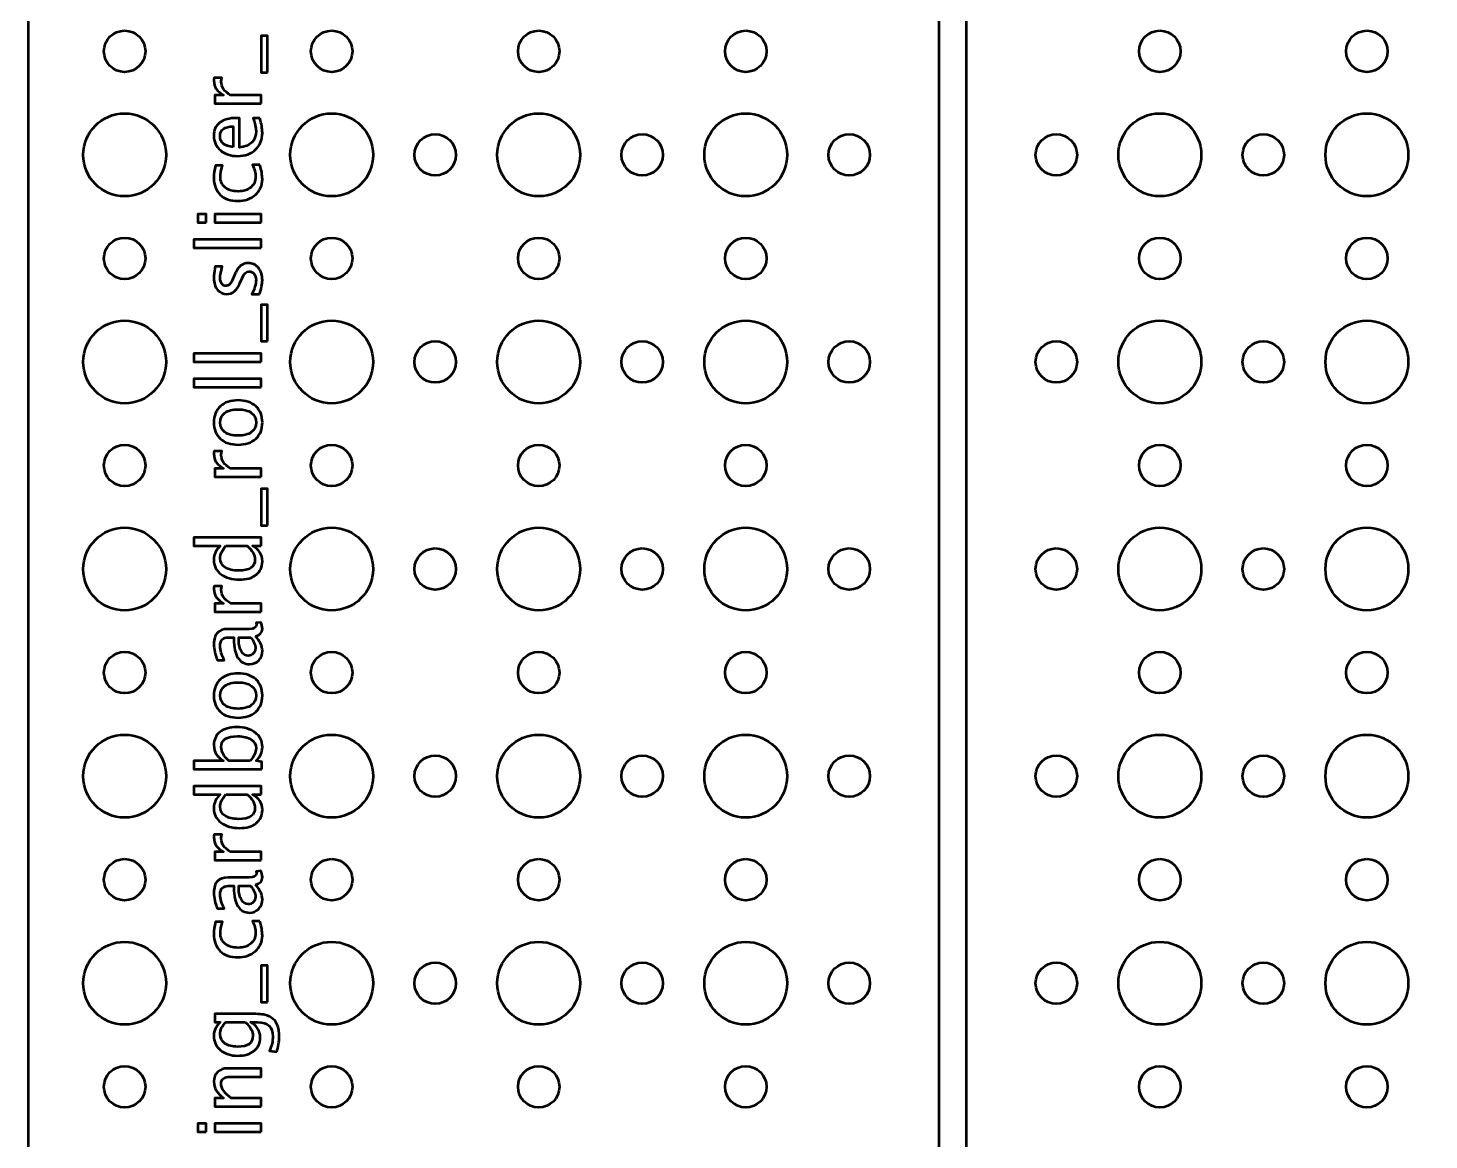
# Model space of a CAD drawing. Header units: centimetres. Extents: x -19.4 to 19.4, y -14.9 to 14.9.
# Drawn here: x -19.45 to -9.3, y -6.39 to 1.67 of the extents above; entities that cross this region are included whole.
import ezdxf

# ---------------------------------------------------------------- set-up
doc = ezdxf.new("R2010")
doc.units = ezdxf.units.CM
doc.header["$MEASUREMENT"] = 0
doc.layers.add('Layer 1', color=7, linetype='Continuous')

msp = doc.modelspace()

# ---------------------------------------------------------------- linework, layer by layer
at = {"layer": 'Layer 1', "lineweight": 53}
msp.add_lwpolyline([(-12.85, -12.2501), (-12.65, -12.2501), (-12.65, 10.7499), (-12.85, 10.7499), (-12.85, -12.2501)], close=True, dxfattribs=at)
for centre, major_axis in [((-18.75, 1.5), (0, 0.15)), ((-17.25, 1.5), (0, 0.15)), ((-15.75, 1.5), (0, 0.15)), ((-14.25, 1.5), (0, 0.15)), ((-11.25, 1.5), (0, 0.15)), ((-9.75, 1.5), (0, 0.15)), ((-18.74999, 0.74999), (0, 0.30001)), ((-17.24999, 0.74999), (0, 0.30001)), ((-15.74999, 0.74999), (0, 0.30001)), ((-14.24999, 0.74999), (0, 0.30001)), ((-11.24999, 0.74999), (0, 0.30001)), ((-9.74999, 0.74999), (0, 0.30001)), ((-16.5, 0.75), (0, 0.15)), ((-15, 0.75), (0, 0.15)), ((-13.5, 0.75), (0, 0.15)), ((-12, 0.75), (0, 0.15)), ((-10.5, 0.75), (0, 0.15)), ((-18.75, 0), (0, 0.15)), ((-17.25, 0), (0, 0.15)), ((-15.75, 0), (0, 0.15)), ((-14.25, 0), (0, 0.15)), ((-11.25, 0), (0, 0.15)), ((-9.75, 0), (0, 0.15)), ((-18.74999, -0.75001), (0, 0.30001)), ((-17.24999, -0.75001), (0, 0.30001)), ((-15.74999, -0.75001), (0, 0.30001)), ((-14.24999, -0.75001), (0, 0.30001)), ((-11.24999, -0.75001), (0, 0.30001)), ((-9.74999, -0.75001), (0, 0.30001)), ((-16.5, -0.75), (0, 0.15)), ((-15, -0.75), (0, 0.15)), ((-13.5, -0.75), (0, 0.15)), ((-12, -0.75), (0, 0.15)), ((-10.5, -0.75), (0, 0.15)), ((-18.75, -1.5), (0, 0.15)), ((-17.25, -1.5), (0, 0.15)), ((-15.75, -1.5), (0, 0.15)), ((-14.25, -1.5), (0, 0.15)), ((-11.25, -1.5), (0, 0.15)), ((-9.75, -1.5), (0, 0.15)), ((-18.74999, -2.25001), (0, 0.30001)), ((-17.24999, -2.25001), (0, 0.30001)), ((-15.74999, -2.25001), (0, 0.30001)), ((-14.24999, -2.25001), (0, 0.30001)), ((-11.24999, -2.25001), (0, 0.30001)), ((-9.74999, -2.25001), (0, 0.30001)), ((-16.5, -2.25), (0, 0.15)), ((-15, -2.25), (0, 0.15)), ((-13.5, -2.25), (0, 0.15)), ((-12, -2.25), (0, 0.15)), ((-10.5, -2.25), (0, 0.15)), ((-18.75, -3), (0, 0.15)), ((-17.25, -3), (0, 0.15)), ((-15.75, -3), (0, 0.15)), ((-14.25, -3), (0, 0.15)), ((-11.25, -3), (0, 0.15)), ((-9.75, -3), (0, 0.15)), ((-18.74999, -3.75001), (0, 0.30001)), ((-17.24999, -3.75001), (0, 0.30001)), ((-15.74999, -3.75001), (0, 0.30001)), ((-14.24999, -3.75001), (0, 0.30001)), ((-11.24999, -3.75001), (0, 0.30001)), ((-9.74999, -3.75001), (0, 0.30001)), ((-16.5, -3.75), (0, 0.15)), ((-15, -3.75), (0, 0.15)), ((-13.5, -3.75), (0, 0.15)), ((-12, -3.75), (0, 0.15)), ((-10.5, -3.75), (0, 0.15)), ((-18.75, -4.5), (0, 0.15)), ((-17.25, -4.5), (0, 0.15)), ((-15.75, -4.5), (0, 0.15)), ((-14.25, -4.5), (0, 0.15)), ((-11.25, -4.5), (0, 0.15)), ((-9.75, -4.5), (0, 0.15)), ((-18.74999, -5.25001), (0, 0.30001)), ((-17.24999, -5.25001), (0, 0.30001)), ((-15.74999, -5.25001), (0, 0.30001)), ((-14.24999, -5.25001), (0, 0.30001)), ((-11.24999, -5.25001), (0, 0.30001)), ((-9.74999, -5.25001), (0, 0.30001)), ((-16.5, -5.25), (0, 0.15)), ((-15, -5.25), (0, 0.15)), ((-13.5, -5.25), (0, 0.15)), ((-12, -5.25), (0, 0.15)), ((-10.5, -5.25), (0, 0.15)), ((-18.75, -6), (0, 0.15)), ((-17.25, -6), (0, 0.15)), ((-15.75, -6), (0, 0.15)), ((-14.25, -6), (0, 0.15)), ((-11.25, -6), (0, 0.15)), ((-9.75, -6), (0, 0.15))]:
    msp.add_ellipse(centre, major_axis=major_axis, ratio=1, dxfattribs=at)
msp.add_open_spline([(-18.95, -14.95), (-19.22614, -14.95), (-19.45, -14.72614), (-19.45, -14.45), (-19.45, -14.45), (-19.45, -14.45), (-19.45, 14.45), (-19.45, 14.45), (-19.45, 14.45), (-19.45, 14.72614), (-19.22614, 14.95), (-18.95, 14.95), (-18.95, 14.95), (-15.20782, 14.95), (-9.72204, 14.95), (-6.55, 14.95), (-6.55, 14.95), (-6.27386, 14.95), (-6.05, 14.72614), (-6.05, 14.45), (-6.05, 14.45), (-6.05, 14.45), (-6.05, 2.95), (-6.05, 2.95), (-6.05, 2.95), (-6.05, 2.95), (18.95, 2.95), (18.95, 2.95), (18.95, 2.95), (19.22614, 2.95), (19.45, 2.72614), (19.45, 2.45), (19.45, 2.45), (19.45, 2.45), (19.45, -3.95), (19.45, -3.95), (19.45, -3.95), (19.45, -4.22614), (19.22614, -4.45), (18.95, -4.45), (18.95, -4.45), (18.95, -4.45), (-6.05, -4.45), (-6.05, -4.45), (-6.05, -4.45), (-6.05, -4.45), (-6.05, -14.45), (-6.05, -14.45), (-6.05, -14.45), (-6.05, -14.72614), (-6.27386, -14.95), (-6.55, -14.95), (-6.55, -14.95), (-11.32775, -14.95), (-14.17225, -14.95), (-18.95, -14.95)], degree=3, knots=[0, 0, 0, 0, 0.06666667, 0.06666667, 0.06666667, 0.06666667, 0.13333333, 0.13333333, 0.13333333, 0.13333333, 0.2, 0.2, 0.2, 0.2, 0.26666667, 0.26666667, 0.26666667, 0.26666667, 0.33333333, 0.33333333, 0.33333333, 0.33333333, 0.4, 0.4, 0.4, 0.4, 0.46666667, 0.46666667, 0.46666667, 0.46666667, 0.53333333, 0.53333333, 0.53333333, 0.53333333, 0.6, 0.6, 0.6, 0.6, 0.66666667, 0.66666667, 0.66666667, 0.66666667, 0.73333333, 0.73333333, 0.73333333, 0.73333333, 0.8, 0.8, 0.8, 0.8, 0.86666667, 0.86666667, 0.86666667, 0.86666667, 1, 1, 1, 1], dxfattribs=at)
at = {"layer": 'Layer 1', "color": 5, "lineweight": 53}
for points, knots in [([(-17.71425, 1.34732), (-17.71425, 1.34732), (-17.75997, 1.34732), (-17.75997, 1.34732), (-17.75997, 1.34732), (-17.75997, 1.34732), (-17.75997, 1.61147), (-17.75997, 1.61147), (-17.75997, 1.61147), (-17.75997, 1.61147), (-17.71425, 1.61147), (-17.71425, 1.61147), (-17.71425, 1.61147), (-17.71425, 1.61147), (-17.71425, 1.34732), (-17.71425, 1.34732)], [0, 0, 0, 0, 0.2, 0.2, 0.2, 0.2, 0.4, 0.4, 0.4, 0.4, 0.6, 0.6, 0.6, 0.6, 1, 1, 1, 1]), ([(-17.75997, 1.12179), (-17.75997, 1.12179), (-18.09652, 1.12179), (-18.09652, 1.12179), (-18.09652, 1.12179), (-18.09652, 1.12179), (-18.09652, 1.18274), (-18.09652, 1.18274), (-18.09652, 1.18274), (-18.09652, 1.18274), (-18.03291, 1.18274), (-18.03291, 1.18274), (-18.03291, 1.18274), (-18.08001, 1.20698), (-18.10351, 1.24211), (-18.10351, 1.28826), (-18.10351, 1.28826), (-18.10351, 1.2945), (-18.10298, 1.30106), (-18.10192, 1.30784), (-18.10192, 1.30784), (-18.10192, 1.30784), (-18.04487, 1.30784), (-18.04487, 1.30784), (-18.04487, 1.30784), (-18.04837, 1.29725), (-18.05017, 1.28794), (-18.05017, 1.2799), (-18.05017, 1.2799), (-18.05017, 1.24116), (-18.02731, 1.20878), (-17.98148, 1.18274), (-17.98148, 1.18274), (-17.98148, 1.18274), (-17.75997, 1.18274), (-17.75997, 1.18274), (-17.75997, 1.18274), (-17.75997, 1.18274), (-17.75997, 1.12179), (-17.75997, 1.12179)], [0, 0, 0, 0, 0.09090909, 0.09090909, 0.09090909, 0.09090909, 0.18181818, 0.18181818, 0.18181818, 0.18181818, 0.27272727, 0.27272727, 0.27272727, 0.27272727, 0.36363636, 0.36363636, 0.36363636, 0.36363636, 0.45454545, 0.45454545, 0.45454545, 0.45454545, 0.54545455, 0.54545455, 0.54545455, 0.54545455, 0.63636364, 0.63636364, 0.63636364, 0.63636364, 0.72727273, 0.72727273, 0.72727273, 0.72727273, 0.81818182, 0.81818182, 0.81818182, 0.81818182, 1, 1, 1, 1]), ([(-17.77077, 1.01501), (-17.75849, 0.97405), (-17.75235, 0.93902), (-17.75235, 0.90981), (-17.75235, 0.90981), (-17.75235, 0.85996), (-17.76886, 0.81943), (-17.80177, 0.78821), (-17.80177, 0.78821), (-17.83469, 0.75699), (-17.87734, 0.74133), (-17.92983, 0.74133), (-17.92983, 0.74133), (-17.98074, 0.74133), (-18.02254, 0.75509), (-18.05525, 0.78271), (-18.05525, 0.78271), (-18.08784, 0.81033), (-18.10414, 0.84567), (-18.10414, 0.88875), (-18.10414, 0.88875), (-18.10414, 0.92949), (-18.08964, 0.96103), (-18.06064, 0.98326), (-18.06064, 0.98326), (-18.03164, 1.00548), (-17.99058, 1.01659), (-17.93735, 1.01659), (-17.93735, 1.01659), (-17.93735, 1.01659), (-17.91872, 1.01628), (-17.91872, 1.01628), (-17.91872, 1.01628), (-17.91872, 1.01628), (-17.91872, 0.80356), (-17.91872, 0.80356), (-17.91872, 0.80356), (-17.83829, 0.81244), (-17.79807, 0.8517), (-17.79807, 0.92124), (-17.79807, 0.92124), (-17.79807, 0.94674), (-17.80527, 0.97796), (-17.81966, 1.01501), (-17.81966, 1.01501), (-17.81966, 1.01501), (-17.77077, 1.01501), (-17.77077, 1.01501)], [0, 0, 0, 0, 0.07692308, 0.07692308, 0.07692308, 0.07692308, 0.15384615, 0.15384615, 0.15384615, 0.15384615, 0.23076923, 0.23076923, 0.23076923, 0.23076923, 0.30769231, 0.30769231, 0.30769231, 0.30769231, 0.38461538, 0.38461538, 0.38461538, 0.38461538, 0.46153846, 0.46153846, 0.46153846, 0.46153846, 0.53846154, 0.53846154, 0.53846154, 0.53846154, 0.61538462, 0.61538462, 0.61538462, 0.61538462, 0.69230769, 0.69230769, 0.69230769, 0.69230769, 0.76923077, 0.76923077, 0.76923077, 0.76923077, 0.84615385, 0.84615385, 0.84615385, 0.84615385, 1, 1, 1, 1]), ([(-17.96444, 0.80674), (-17.96444, 0.80674), (-17.96444, 0.95532), (-17.96444, 0.95532), (-17.96444, 0.95532), (-18.02709, 0.95532), (-18.05842, 0.93193), (-18.05842, 0.88525), (-18.05842, 0.88525), (-18.05842, 0.83826), (-18.02709, 0.81212), (-17.96444, 0.80674)], [0, 0, 0, 0, 0.25, 0.25, 0.25, 0.25, 0.5, 0.5, 0.5, 0.5, 1, 1, 1, 1]), ([(-17.77013, 0.67644), (-17.75828, 0.63696), (-17.75235, 0.60289), (-17.75235, 0.57421), (-17.75235, 0.57421), (-17.75235, 0.5287), (-17.76918, 0.49102), (-17.80273, 0.46108), (-17.80273, 0.46108), (-17.83638, 0.43113), (-17.87882, 0.4161), (-17.92994, 0.4161), (-17.92994, 0.4161), (-17.98455, 0.4161), (-18.0272, 0.43092), (-18.05768, 0.46055), (-18.05768, 0.46055), (-18.08827, 0.49017), (-18.10351, 0.53155), (-18.10351, 0.58468), (-18.10351, 0.58468), (-18.10351, 0.61082), (-18.09991, 0.64025), (-18.09271, 0.67263), (-18.09271, 0.67263), (-18.09271, 0.67263), (-18.04128, 0.67263), (-18.04128, 0.67263), (-18.04128, 0.67263), (-18.05144, 0.63823), (-18.05652, 0.61019), (-18.05652, 0.5886), (-18.05652, 0.5886), (-18.05652, 0.55727), (-18.04477, 0.53219), (-18.02138, 0.51346), (-18.02138, 0.51346), (-17.99799, 0.49472), (-17.96677, 0.48532), (-17.92782, 0.48532), (-17.92782, 0.48532), (-17.89004, 0.48532), (-17.85956, 0.49504), (-17.83617, 0.51441), (-17.83617, 0.51441), (-17.81289, 0.53378), (-17.80125, 0.55907), (-17.80125, 0.5905), (-17.80125, 0.5905), (-17.80125, 0.61834), (-17.80844, 0.64691), (-17.82284, 0.67644), (-17.82284, 0.67644), (-17.82284, 0.67644), (-17.77013, 0.67644), (-17.77013, 0.67644)], [0, 0, 0, 0, 0.06666667, 0.06666667, 0.06666667, 0.06666667, 0.13333333, 0.13333333, 0.13333333, 0.13333333, 0.2, 0.2, 0.2, 0.2, 0.26666667, 0.26666667, 0.26666667, 0.26666667, 0.33333333, 0.33333333, 0.33333333, 0.33333333, 0.4, 0.4, 0.4, 0.4, 0.46666667, 0.46666667, 0.46666667, 0.46666667, 0.53333333, 0.53333333, 0.53333333, 0.53333333, 0.6, 0.6, 0.6, 0.6, 0.66666667, 0.66666667, 0.66666667, 0.66666667, 0.73333333, 0.73333333, 0.73333333, 0.73333333, 0.8, 0.8, 0.8, 0.8, 0.86666667, 0.86666667, 0.86666667, 0.86666667, 1, 1, 1, 1]), ([(-18.15812, 0.25926), (-18.15812, 0.25926), (-18.21908, 0.25926), (-18.21908, 0.25926), (-18.21908, 0.25926), (-18.21908, 0.25926), (-18.21908, 0.32021), (-18.21908, 0.32021), (-18.21908, 0.32021), (-18.21908, 0.32021), (-18.15812, 0.32021), (-18.15812, 0.32021), (-18.15812, 0.32021), (-18.15812, 0.32021), (-18.15812, 0.25926), (-18.15812, 0.25926)], [0, 0, 0, 0, 0.2, 0.2, 0.2, 0.2, 0.4, 0.4, 0.4, 0.4, 0.6, 0.6, 0.6, 0.6, 1, 1, 1, 1]), ([(-17.75997, 0.25926), (-17.75997, 0.25926), (-18.09652, 0.25926), (-18.09652, 0.25926), (-18.09652, 0.25926), (-18.09652, 0.25926), (-18.09652, 0.32021), (-18.09652, 0.32021), (-18.09652, 0.32021), (-18.09652, 0.32021), (-17.75997, 0.32021), (-17.75997, 0.32021), (-17.75997, 0.32021), (-17.75997, 0.32021), (-17.75997, 0.25926), (-17.75997, 0.25926)], [0, 0, 0, 0, 0.2, 0.2, 0.2, 0.2, 0.4, 0.4, 0.4, 0.4, 0.6, 0.6, 0.6, 0.6, 1, 1, 1, 1]), ([(-17.75997, 0.07574), (-17.75997, 0.07574), (-18.24956, 0.07574), (-18.24956, 0.07574), (-18.24956, 0.07574), (-18.24956, 0.07574), (-18.24956, 0.13669), (-18.24956, 0.13669), (-18.24956, 0.13669), (-18.24956, 0.13669), (-17.75997, 0.13669), (-17.75997, 0.13669), (-17.75997, 0.13669), (-17.75997, 0.13669), (-17.75997, 0.07574), (-17.75997, 0.07574)], [0, 0, 0, 0, 0.2, 0.2, 0.2, 0.2, 0.4, 0.4, 0.4, 0.4, 0.6, 0.6, 0.6, 0.6, 1, 1, 1, 1]), ([(-17.77204, -0.26006), (-17.77204, -0.26006), (-17.82792, -0.26006), (-17.82792, -0.26006), (-17.82792, -0.26006), (-17.80802, -0.22017), (-17.79807, -0.18557), (-17.79807, -0.15604), (-17.79807, -0.15604), (-17.79807, -0.13847), (-17.80283, -0.12387), (-17.81236, -0.11233), (-17.81236, -0.11233), (-17.82178, -0.1008), (-17.83363, -0.09497), (-17.84792, -0.09497), (-17.84792, -0.09497), (-17.86877, -0.09497), (-17.88602, -0.11117), (-17.89967, -0.14355), (-17.89967, -0.14355), (-17.89967, -0.14355), (-17.9148, -0.17922), (-17.9148, -0.17922), (-17.9148, -0.17922), (-17.93661, -0.23181), (-17.96814, -0.25816), (-18.0091, -0.25816), (-18.0091, -0.25816), (-18.03842, -0.25816), (-18.06149, -0.24779), (-18.07832, -0.22704), (-18.07832, -0.22704), (-18.09514, -0.2063), (-18.10351, -0.17784), (-18.10351, -0.14175), (-18.10351, -0.14175), (-18.10351, -0.12302), (-18.10097, -0.09974), (-18.09578, -0.07211), (-18.09578, -0.07211), (-18.09578, -0.07211), (-18.09335, -0.05941), (-18.09335, -0.05941), (-18.09335, -0.05941), (-18.09335, -0.05941), (-18.04255, -0.05941), (-18.04255, -0.05941), (-18.04255, -0.05941), (-18.05271, -0.09339), (-18.05779, -0.12048), (-18.05779, -0.14069), (-18.05779, -0.14069), (-18.05779, -0.15847), (-18.05387, -0.17255), (-18.04614, -0.18324), (-18.04614, -0.18324), (-18.03842, -0.19382), (-18.02805, -0.19911), (-18.01503, -0.19911), (-18.01503, -0.19911), (-17.99672, -0.19911), (-17.98116, -0.1843), (-17.96857, -0.15456), (-17.96857, -0.15456), (-17.96857, -0.15456), (-17.95619, -0.12524), (-17.95619, -0.12524), (-17.95619, -0.12524), (-17.94222, -0.09201), (-17.9274, -0.06852), (-17.91184, -0.05476), (-17.91184, -0.05476), (-17.89628, -0.04089), (-17.87681, -0.03401), (-17.85353, -0.03401), (-17.85353, -0.03401), (-17.824, -0.03401), (-17.79976, -0.04566), (-17.78082, -0.06905), (-17.78082, -0.06905), (-17.76188, -0.09233), (-17.75235, -0.12217), (-17.75235, -0.15847), (-17.75235, -0.15847), (-17.75235, -0.18641), (-17.75891, -0.22017), (-17.77204, -0.26006)], [0, 0, 0, 0, 0.04347826, 0.04347826, 0.04347826, 0.04347826, 0.08695652, 0.08695652, 0.08695652, 0.08695652, 0.13043478, 0.13043478, 0.13043478, 0.13043478, 0.17391304, 0.17391304, 0.17391304, 0.17391304, 0.2173913, 0.2173913, 0.2173913, 0.2173913, 0.26086957, 0.26086957, 0.26086957, 0.26086957, 0.30434783, 0.30434783, 0.30434783, 0.30434783, 0.34782609, 0.34782609, 0.34782609, 0.34782609, 0.39130435, 0.39130435, 0.39130435, 0.39130435, 0.43478261, 0.43478261, 0.43478261, 0.43478261, 0.47826087, 0.47826087, 0.47826087, 0.47826087, 0.52173913, 0.52173913, 0.52173913, 0.52173913, 0.56521739, 0.56521739, 0.56521739, 0.56521739, 0.60869565, 0.60869565, 0.60869565, 0.60869565, 0.65217391, 0.65217391, 0.65217391, 0.65217391, 0.69565217, 0.69565217, 0.69565217, 0.69565217, 0.73913043, 0.73913043, 0.73913043, 0.73913043, 0.7826087, 0.7826087, 0.7826087, 0.7826087, 0.82608696, 0.82608696, 0.82608696, 0.82608696, 0.86956522, 0.86956522, 0.86956522, 0.86956522, 0.91304348, 0.91304348, 0.91304348, 0.91304348, 1, 1, 1, 1]), ([(-17.71425, -0.59978), (-17.71425, -0.59978), (-17.75997, -0.59978), (-17.75997, -0.59978), (-17.75997, -0.59978), (-17.75997, -0.59978), (-17.75997, -0.33563), (-17.75997, -0.33563), (-17.75997, -0.33563), (-17.75997, -0.33563), (-17.71425, -0.33563), (-17.71425, -0.33563), (-17.71425, -0.33563), (-17.71425, -0.33563), (-17.71425, -0.59978), (-17.71425, -0.59978)], [0, 0, 0, 0, 0.2, 0.2, 0.2, 0.2, 0.4, 0.4, 0.4, 0.4, 0.6, 0.6, 0.6, 0.6, 1, 1, 1, 1]), ([(-17.75997, -0.74901), (-17.75997, -0.74901), (-18.24956, -0.74901), (-18.24956, -0.74901), (-18.24956, -0.74901), (-18.24956, -0.74901), (-18.24956, -0.68806), (-18.24956, -0.68806), (-18.24956, -0.68806), (-18.24956, -0.68806), (-17.75997, -0.68806), (-17.75997, -0.68806), (-17.75997, -0.68806), (-17.75997, -0.68806), (-17.75997, -0.74901), (-17.75997, -0.74901)], [0, 0, 0, 0, 0.2, 0.2, 0.2, 0.2, 0.4, 0.4, 0.4, 0.4, 0.6, 0.6, 0.6, 0.6, 1, 1, 1, 1]), ([(-17.75997, -0.93253), (-17.75997, -0.93253), (-18.24956, -0.93253), (-18.24956, -0.93253), (-18.24956, -0.93253), (-18.24956, -0.93253), (-18.24956, -0.87158), (-18.24956, -0.87158), (-18.24956, -0.87158), (-18.24956, -0.87158), (-17.75997, -0.87158), (-17.75997, -0.87158), (-17.75997, -0.87158), (-17.75997, -0.87158), (-17.75997, -0.93253), (-17.75997, -0.93253)], [0, 0, 0, 0, 0.2, 0.2, 0.2, 0.2, 0.4, 0.4, 0.4, 0.4, 0.6, 0.6, 0.6, 0.6, 1, 1, 1, 1]), ([(-17.75235, -1.18864), (-17.75235, -1.23807), (-17.76812, -1.27723), (-17.79966, -1.306), (-17.79966, -1.306), (-17.8312, -1.3349), (-17.87406, -1.34929), (-17.92814, -1.34929), (-17.92814, -1.34929), (-17.98211, -1.34929), (-18.02487, -1.3349), (-18.0563, -1.306), (-18.0563, -1.306), (-18.08774, -1.27723), (-18.10351, -1.23807), (-18.10351, -1.18864), (-18.10351, -1.18864), (-18.10351, -1.13922), (-18.08774, -1.10006), (-18.0563, -1.07128), (-18.0563, -1.07128), (-18.02487, -1.04238), (-17.98211, -1.02799), (-17.92814, -1.02799), (-17.92814, -1.02799), (-17.87406, -1.02799), (-17.8312, -1.04238), (-17.79966, -1.07128), (-17.79966, -1.07128), (-17.76812, -1.10006), (-17.75235, -1.13922), (-17.75235, -1.18864)], [0, 0, 0, 0, 0.11111111, 0.11111111, 0.11111111, 0.11111111, 0.22222222, 0.22222222, 0.22222222, 0.22222222, 0.33333333, 0.33333333, 0.33333333, 0.33333333, 0.44444444, 0.44444444, 0.44444444, 0.44444444, 0.55555556, 0.55555556, 0.55555556, 0.55555556, 0.66666667, 0.66666667, 0.66666667, 0.66666667, 0.77777778, 0.77777778, 0.77777778, 0.77777778, 1, 1, 1, 1]), ([(-17.79807, -1.18875), (-17.79807, -1.15859), (-17.80939, -1.13509), (-17.83215, -1.11837), (-17.83215, -1.11837), (-17.8548, -1.10176), (-17.88686, -1.09339), (-17.92814, -1.09339), (-17.92814, -1.09339), (-17.96931, -1.09339), (-18.00127, -1.10176), (-18.02392, -1.11837), (-18.02392, -1.11837), (-18.04646, -1.13509), (-18.05779, -1.15859), (-18.05779, -1.18875), (-18.05779, -1.18875), (-18.05779, -1.21902), (-18.04646, -1.24251), (-18.02392, -1.25902), (-18.02392, -1.25902), (-18.00127, -1.27564), (-17.96931, -1.28388), (-17.92814, -1.28388), (-17.92814, -1.28388), (-17.88686, -1.28388), (-17.8548, -1.27564), (-17.83215, -1.25902), (-17.83215, -1.25902), (-17.80939, -1.24251), (-17.79807, -1.21902), (-17.79807, -1.18875)], [0, 0, 0, 0, 0.11111111, 0.11111111, 0.11111111, 0.11111111, 0.22222222, 0.22222222, 0.22222222, 0.22222222, 0.33333333, 0.33333333, 0.33333333, 0.33333333, 0.44444444, 0.44444444, 0.44444444, 0.44444444, 0.55555556, 0.55555556, 0.55555556, 0.55555556, 0.66666667, 0.66666667, 0.66666667, 0.66666667, 0.77777778, 0.77777778, 0.77777778, 0.77777778, 1, 1, 1, 1]), ([(-17.75997, -1.58244), (-17.75997, -1.58244), (-18.09652, -1.58244), (-18.09652, -1.58244), (-18.09652, -1.58244), (-18.09652, -1.58244), (-18.09652, -1.52149), (-18.09652, -1.52149), (-18.09652, -1.52149), (-18.09652, -1.52149), (-18.03291, -1.52149), (-18.03291, -1.52149), (-18.03291, -1.52149), (-18.08001, -1.49725), (-18.10351, -1.46212), (-18.10351, -1.41597), (-18.10351, -1.41597), (-18.10351, -1.40973), (-18.10298, -1.40317), (-18.10192, -1.39639), (-18.10192, -1.39639), (-18.10192, -1.39639), (-18.04487, -1.39639), (-18.04487, -1.39639), (-18.04487, -1.39639), (-18.04837, -1.40698), (-18.05017, -1.41629), (-18.05017, -1.42433), (-18.05017, -1.42433), (-18.05017, -1.46307), (-18.02731, -1.49545), (-17.98148, -1.52149), (-17.98148, -1.52149), (-17.98148, -1.52149), (-17.75997, -1.52149), (-17.75997, -1.52149), (-17.75997, -1.52149), (-17.75997, -1.52149), (-17.75997, -1.58244), (-17.75997, -1.58244)], [0, 0, 0, 0, 0.09090909, 0.09090909, 0.09090909, 0.09090909, 0.18181818, 0.18181818, 0.18181818, 0.18181818, 0.27272727, 0.27272727, 0.27272727, 0.27272727, 0.36363636, 0.36363636, 0.36363636, 0.36363636, 0.45454545, 0.45454545, 0.45454545, 0.45454545, 0.54545455, 0.54545455, 0.54545455, 0.54545455, 0.63636364, 0.63636364, 0.63636364, 0.63636364, 0.72727273, 0.72727273, 0.72727273, 0.72727273, 0.81818182, 0.81818182, 0.81818182, 0.81818182, 1, 1, 1, 1]), ([(-17.71425, -1.93423), (-17.71425, -1.93423), (-17.75997, -1.93423), (-17.75997, -1.93423), (-17.75997, -1.93423), (-17.75997, -1.93423), (-17.75997, -1.67008), (-17.75997, -1.67008), (-17.75997, -1.67008), (-17.75997, -1.67008), (-17.71425, -1.67008), (-17.71425, -1.67008), (-17.71425, -1.67008), (-17.71425, -1.67008), (-17.71425, -1.93423), (-17.71425, -1.93423)], [0, 0, 0, 0, 0.2, 0.2, 0.2, 0.2, 0.4, 0.4, 0.4, 0.4, 0.6, 0.6, 0.6, 0.6, 1, 1, 1, 1]), ([(-17.75997, -2.08303), (-17.75997, -2.08303), (-17.82315, -2.08303), (-17.82315, -2.08303), (-17.82315, -2.08303), (-17.77595, -2.10791), (-17.75235, -2.14537), (-17.75235, -2.19543), (-17.75235, -2.19543), (-17.75235, -2.23607), (-17.76706, -2.26802), (-17.79659, -2.2913), (-17.79659, -2.2913), (-17.82612, -2.31459), (-17.86644, -2.32623), (-17.91756, -2.32623), (-17.91756, -2.32623), (-17.97344, -2.32623), (-18.01842, -2.313), (-18.05249, -2.28665), (-18.05249, -2.28665), (-18.08647, -2.26019), (-18.10351, -2.22549), (-18.10351, -2.18241), (-18.10351, -2.18241), (-18.10351, -2.14251), (-18.08827, -2.10928), (-18.05768, -2.08303), (-18.05768, -2.08303), (-18.05768, -2.08303), (-18.24956, -2.08303), (-18.24956, -2.08303), (-18.24956, -2.08303), (-18.24956, -2.08303), (-18.24956, -2.02207), (-18.24956, -2.02207), (-18.24956, -2.02207), (-18.24956, -2.02207), (-17.75997, -2.02207), (-17.75997, -2.02207), (-17.75997, -2.02207), (-17.75997, -2.02207), (-17.75997, -2.08303), (-17.75997, -2.08303)], [0, 0, 0, 0, 0.08333333, 0.08333333, 0.08333333, 0.08333333, 0.16666667, 0.16666667, 0.16666667, 0.16666667, 0.25, 0.25, 0.25, 0.25, 0.33333333, 0.33333333, 0.33333333, 0.33333333, 0.41666667, 0.41666667, 0.41666667, 0.41666667, 0.5, 0.5, 0.5, 0.5, 0.58333333, 0.58333333, 0.58333333, 0.58333333, 0.66666667, 0.66666667, 0.66666667, 0.66666667, 0.75, 0.75, 0.75, 0.75, 0.83333333, 0.83333333, 0.83333333, 0.83333333, 1, 1, 1, 1]), ([(-18.01598, -2.08303), (-18.04382, -2.11468), (-18.05779, -2.14463), (-18.05779, -2.17299), (-18.05779, -2.17299), (-18.05779, -2.20093), (-18.04614, -2.22252), (-18.02275, -2.23787), (-18.02275, -2.23787), (-17.99947, -2.25321), (-17.96645, -2.26082), (-17.92369, -2.26082), (-17.92369, -2.26082), (-17.84506, -2.26082), (-17.80569, -2.2348), (-17.80569, -2.18262), (-17.80569, -2.18262), (-17.80569, -2.14876), (-17.82421, -2.11553), (-17.86115, -2.08303), (-17.86115, -2.08303), (-17.86115, -2.08303), (-18.01598, -2.08303), (-18.01598, -2.08303)], [0, 0, 0, 0, 0.14285714, 0.14285714, 0.14285714, 0.14285714, 0.28571429, 0.28571429, 0.28571429, 0.28571429, 0.42857143, 0.42857143, 0.42857143, 0.42857143, 0.57142857, 0.57142857, 0.57142857, 0.57142857, 0.71428571, 0.71428571, 0.71428571, 0.71428571, 1, 1, 1, 1]), ([(-17.75997, -2.55938), (-17.75997, -2.55938), (-18.09652, -2.55938), (-18.09652, -2.55938), (-18.09652, -2.55938), (-18.09652, -2.55938), (-18.09652, -2.49843), (-18.09652, -2.49843), (-18.09652, -2.49843), (-18.09652, -2.49843), (-18.03291, -2.49843), (-18.03291, -2.49843), (-18.03291, -2.49843), (-18.08001, -2.47419), (-18.10351, -2.43906), (-18.10351, -2.39291), (-18.10351, -2.39291), (-18.10351, -2.38667), (-18.10298, -2.38011), (-18.10192, -2.37333), (-18.10192, -2.37333), (-18.10192, -2.37333), (-18.04487, -2.37333), (-18.04487, -2.37333), (-18.04487, -2.37333), (-18.04837, -2.38392), (-18.05017, -2.39323), (-18.05017, -2.40127), (-18.05017, -2.40127), (-18.05017, -2.44001), (-18.02731, -2.47239), (-17.98148, -2.49843), (-17.98148, -2.49843), (-17.98148, -2.49843), (-17.75997, -2.49843), (-17.75997, -2.49843), (-17.75997, -2.49843), (-17.75997, -2.49843), (-17.75997, -2.55938), (-17.75997, -2.55938)], [0, 0, 0, 0, 0.09090909, 0.09090909, 0.09090909, 0.09090909, 0.18181818, 0.18181818, 0.18181818, 0.18181818, 0.27272727, 0.27272727, 0.27272727, 0.27272727, 0.36363636, 0.36363636, 0.36363636, 0.36363636, 0.45454545, 0.45454545, 0.45454545, 0.45454545, 0.54545455, 0.54545455, 0.54545455, 0.54545455, 0.63636364, 0.63636364, 0.63636364, 0.63636364, 0.72727273, 0.72727273, 0.72727273, 0.72727273, 0.81818182, 0.81818182, 0.81818182, 0.81818182, 1, 1, 1, 1]), ([(-17.80283, -2.73655), (-17.76918, -2.77317), (-17.75235, -2.80841), (-17.75235, -2.84228), (-17.75235, -2.84228), (-17.75235, -2.8701), (-17.76103, -2.89328), (-17.77849, -2.91159), (-17.77849, -2.91159), (-17.79595, -2.93), (-17.81797, -2.93921), (-17.84453, -2.93921), (-17.84453, -2.93921), (-17.88126, -2.93921), (-17.90951, -2.92376), (-17.9292, -2.89285), (-17.9292, -2.89285), (-17.94888, -2.86196), (-17.95873, -2.81762), (-17.95873, -2.75983), (-17.95873, -2.75983), (-17.95873, -2.75983), (-17.95873, -2.74554), (-17.95873, -2.74554), (-17.95873, -2.74554), (-17.95873, -2.74554), (-17.99926, -2.74554), (-17.99926, -2.74554), (-17.99926, -2.74554), (-18.03831, -2.74554), (-18.05779, -2.76586), (-18.05779, -2.80661), (-18.05779, -2.80661), (-18.05779, -2.83815), (-18.04784, -2.87264), (-18.02794, -2.91), (-18.02794, -2.91), (-18.02794, -2.91), (-18.07811, -2.91), (-18.07811, -2.91), (-18.07811, -2.91), (-18.09504, -2.86894), (-18.10351, -2.83021), (-18.10351, -2.79391), (-18.10351, -2.79391), (-18.10351, -2.75655), (-18.09504, -2.72893), (-18.078, -2.71125), (-18.078, -2.71125), (-18.06096, -2.69347), (-18.03471, -2.68458), (-17.99926, -2.68458), (-17.99926, -2.68458), (-17.99926, -2.68458), (-17.84718, -2.68458), (-17.84718, -2.68458), (-17.84718, -2.68458), (-17.81236, -2.68458), (-17.7949, -2.6739), (-17.7949, -2.65241), (-17.7949, -2.65241), (-17.7949, -2.64977), (-17.79532, -2.64585), (-17.79617, -2.64066), (-17.79617, -2.64066), (-17.79617, -2.64066), (-17.7623, -2.63632), (-17.7623, -2.63632), (-17.7623, -2.63632), (-17.75563, -2.65019), (-17.75235, -2.66543), (-17.75235, -2.68215), (-17.75235, -2.68215), (-17.75235, -2.71062), (-17.76918, -2.72872), (-17.80283, -2.73655)], [0, 0, 0, 0, 0.05, 0.05, 0.05, 0.05, 0.1, 0.1, 0.1, 0.1, 0.15, 0.15, 0.15, 0.15, 0.2, 0.2, 0.2, 0.2, 0.25, 0.25, 0.25, 0.25, 0.3, 0.3, 0.3, 0.3, 0.35, 0.35, 0.35, 0.35, 0.4, 0.4, 0.4, 0.4, 0.45, 0.45, 0.45, 0.45, 0.5, 0.5, 0.5, 0.5, 0.55, 0.55, 0.55, 0.55, 0.6, 0.6, 0.6, 0.6, 0.65, 0.65, 0.65, 0.65, 0.7, 0.7, 0.7, 0.7, 0.75, 0.75, 0.75, 0.75, 0.8, 0.8, 0.8, 0.8, 0.85, 0.85, 0.85, 0.85, 0.9, 0.9, 0.9, 0.9, 1, 1, 1, 1]), ([(-17.83606, -2.74554), (-17.83606, -2.74554), (-17.92253, -2.74554), (-17.92253, -2.74554), (-17.92253, -2.74554), (-17.92253, -2.74554), (-17.92317, -2.76512), (-17.92317, -2.76512), (-17.92317, -2.76512), (-17.92317, -2.79899), (-17.91692, -2.8263), (-17.90443, -2.84714), (-17.90443, -2.84714), (-17.89184, -2.86788), (-17.87522, -2.87825), (-17.85448, -2.87825), (-17.85448, -2.87825), (-17.83998, -2.87825), (-17.8277, -2.87306), (-17.81765, -2.86281), (-17.81765, -2.86281), (-17.8076, -2.85244), (-17.80252, -2.83984), (-17.80252, -2.82492), (-17.80252, -2.82492), (-17.80252, -2.79952), (-17.81373, -2.77306), (-17.83606, -2.74554)], [0, 0, 0, 0, 0.125, 0.125, 0.125, 0.125, 0.25, 0.25, 0.25, 0.25, 0.375, 0.375, 0.375, 0.375, 0.5, 0.5, 0.5, 0.5, 0.625, 0.625, 0.625, 0.625, 0.75, 0.75, 0.75, 0.75, 1, 1, 1, 1]), ([(-17.75235, -3.16612), (-17.75235, -3.21555), (-17.76812, -3.25471), (-17.79966, -3.28348), (-17.79966, -3.28348), (-17.8312, -3.31238), (-17.87406, -3.32677), (-17.92814, -3.32677), (-17.92814, -3.32677), (-17.98211, -3.32677), (-18.02487, -3.31238), (-18.0563, -3.28348), (-18.0563, -3.28348), (-18.08774, -3.25471), (-18.10351, -3.21555), (-18.10351, -3.16612), (-18.10351, -3.16612), (-18.10351, -3.1167), (-18.08774, -3.07754), (-18.0563, -3.04876), (-18.0563, -3.04876), (-18.02487, -3.01986), (-17.98211, -3.00547), (-17.92814, -3.00547), (-17.92814, -3.00547), (-17.87406, -3.00547), (-17.8312, -3.01986), (-17.79966, -3.04876), (-17.79966, -3.04876), (-17.76812, -3.07754), (-17.75235, -3.1167), (-17.75235, -3.16612)], [0, 0, 0, 0, 0.11111111, 0.11111111, 0.11111111, 0.11111111, 0.22222222, 0.22222222, 0.22222222, 0.22222222, 0.33333333, 0.33333333, 0.33333333, 0.33333333, 0.44444444, 0.44444444, 0.44444444, 0.44444444, 0.55555556, 0.55555556, 0.55555556, 0.55555556, 0.66666667, 0.66666667, 0.66666667, 0.66666667, 0.77777778, 0.77777778, 0.77777778, 0.77777778, 1, 1, 1, 1]), ([(-17.79807, -3.16623), (-17.79807, -3.13607), (-17.80939, -3.11257), (-17.83215, -3.09585), (-17.83215, -3.09585), (-17.8548, -3.07924), (-17.88686, -3.07087), (-17.92814, -3.07087), (-17.92814, -3.07087), (-17.96931, -3.07087), (-18.00127, -3.07924), (-18.02392, -3.09585), (-18.02392, -3.09585), (-18.04646, -3.11257), (-18.05779, -3.13607), (-18.05779, -3.16623), (-18.05779, -3.16623), (-18.05779, -3.1965), (-18.04646, -3.21999), (-18.02392, -3.2365), (-18.02392, -3.2365), (-18.00127, -3.25312), (-17.96931, -3.26136), (-17.92814, -3.26136), (-17.92814, -3.26136), (-17.88686, -3.26136), (-17.8548, -3.25312), (-17.83215, -3.2365), (-17.83215, -3.2365), (-17.80939, -3.21999), (-17.79807, -3.1965), (-17.79807, -3.16623)], [0, 0, 0, 0, 0.11111111, 0.11111111, 0.11111111, 0.11111111, 0.22222222, 0.22222222, 0.22222222, 0.22222222, 0.33333333, 0.33333333, 0.33333333, 0.33333333, 0.44444444, 0.44444444, 0.44444444, 0.44444444, 0.55555556, 0.55555556, 0.55555556, 0.55555556, 0.66666667, 0.66666667, 0.66666667, 0.66666667, 0.77777778, 0.77777778, 0.77777778, 0.77777778, 1, 1, 1, 1]), ([(-17.75616, -3.69972), (-17.75616, -3.69972), (-18.24956, -3.69972), (-18.24956, -3.69972), (-18.24956, -3.69972), (-18.24956, -3.69972), (-18.24956, -3.63877), (-18.24956, -3.63877), (-18.24956, -3.63877), (-18.24956, -3.63877), (-18.03291, -3.63877), (-18.03291, -3.63877), (-18.03291, -3.63877), (-18.08001, -3.61379), (-18.10351, -3.57622), (-18.10351, -3.52616), (-18.10351, -3.52616), (-18.10351, -3.48563), (-18.08879, -3.45377), (-18.05927, -3.43049), (-18.05927, -3.43049), (-18.02974, -3.40721), (-17.98942, -3.39556), (-17.9383, -3.39556), (-17.9383, -3.39556), (-17.88263, -3.39556), (-17.83765, -3.40879), (-17.80357, -3.43515), (-17.80357, -3.43515), (-17.76939, -3.4615), (-17.75235, -3.49621), (-17.75235, -3.53918), (-17.75235, -3.53918), (-17.75235, -3.57908), (-17.76759, -3.61231), (-17.79818, -3.63877), (-17.79818, -3.63877), (-17.79818, -3.63877), (-17.75616, -3.64618), (-17.75616, -3.64618), (-17.75616, -3.64618), (-17.75616, -3.64618), (-17.75616, -3.69972), (-17.75616, -3.69972)], [0, 0, 0, 0, 0.08333333, 0.08333333, 0.08333333, 0.08333333, 0.16666667, 0.16666667, 0.16666667, 0.16666667, 0.25, 0.25, 0.25, 0.25, 0.33333333, 0.33333333, 0.33333333, 0.33333333, 0.41666667, 0.41666667, 0.41666667, 0.41666667, 0.5, 0.5, 0.5, 0.5, 0.58333333, 0.58333333, 0.58333333, 0.58333333, 0.66666667, 0.66666667, 0.66666667, 0.66666667, 0.75, 0.75, 0.75, 0.75, 0.83333333, 0.83333333, 0.83333333, 0.83333333, 1, 1, 1, 1]), ([(-17.84019, -3.63877), (-17.81215, -3.60734), (-17.79807, -3.57739), (-17.79807, -3.54892), (-17.79807, -3.54892), (-17.79807, -3.52087), (-17.80982, -3.49918), (-17.83321, -3.48394), (-17.83321, -3.48394), (-17.8566, -3.46859), (-17.88951, -3.46097), (-17.93206, -3.46097), (-17.93206, -3.46097), (-18.0108, -3.46097), (-18.05017, -3.487), (-18.05017, -3.53907), (-18.05017, -3.53907), (-18.05017, -3.57315), (-18.03175, -3.60638), (-17.99481, -3.63877), (-17.99481, -3.63877), (-17.99481, -3.63877), (-17.84019, -3.63877), (-17.84019, -3.63877)], [0, 0, 0, 0, 0.14285714, 0.14285714, 0.14285714, 0.14285714, 0.28571429, 0.28571429, 0.28571429, 0.28571429, 0.42857143, 0.42857143, 0.42857143, 0.42857143, 0.57142857, 0.57142857, 0.57142857, 0.57142857, 0.71428571, 0.71428571, 0.71428571, 0.71428571, 1, 1, 1, 1]), ([(-17.75997, -3.88282), (-17.75997, -3.88282), (-17.82315, -3.88282), (-17.82315, -3.88282), (-17.82315, -3.88282), (-17.77595, -3.9077), (-17.75235, -3.94516), (-17.75235, -3.99522), (-17.75235, -3.99522), (-17.75235, -4.03586), (-17.76706, -4.06781), (-17.79659, -4.09109), (-17.79659, -4.09109), (-17.82612, -4.11438), (-17.86644, -4.12602), (-17.91756, -4.12602), (-17.91756, -4.12602), (-17.97344, -4.12602), (-18.01842, -4.11279), (-18.05249, -4.08644), (-18.05249, -4.08644), (-18.08647, -4.05998), (-18.10351, -4.02528), (-18.10351, -3.9822), (-18.10351, -3.9822), (-18.10351, -3.9423), (-18.08827, -3.90907), (-18.05768, -3.88282), (-18.05768, -3.88282), (-18.05768, -3.88282), (-18.24956, -3.88282), (-18.24956, -3.88282), (-18.24956, -3.88282), (-18.24956, -3.88282), (-18.24956, -3.82186), (-18.24956, -3.82186), (-18.24956, -3.82186), (-18.24956, -3.82186), (-17.75997, -3.82186), (-17.75997, -3.82186), (-17.75997, -3.82186), (-17.75997, -3.82186), (-17.75997, -3.88282), (-17.75997, -3.88282)], [0, 0, 0, 0, 0.08333333, 0.08333333, 0.08333333, 0.08333333, 0.16666667, 0.16666667, 0.16666667, 0.16666667, 0.25, 0.25, 0.25, 0.25, 0.33333333, 0.33333333, 0.33333333, 0.33333333, 0.41666667, 0.41666667, 0.41666667, 0.41666667, 0.5, 0.5, 0.5, 0.5, 0.58333333, 0.58333333, 0.58333333, 0.58333333, 0.66666667, 0.66666667, 0.66666667, 0.66666667, 0.75, 0.75, 0.75, 0.75, 0.83333333, 0.83333333, 0.83333333, 0.83333333, 1, 1, 1, 1]), ([(-18.01598, -3.88282), (-18.04382, -3.91447), (-18.05779, -3.94442), (-18.05779, -3.97278), (-18.05779, -3.97278), (-18.05779, -4.00072), (-18.04614, -4.02231), (-18.02275, -4.03766), (-18.02275, -4.03766), (-17.99947, -4.053), (-17.96645, -4.06061), (-17.92369, -4.06061), (-17.92369, -4.06061), (-17.84506, -4.06061), (-17.80569, -4.03459), (-17.80569, -3.98241), (-17.80569, -3.98241), (-17.80569, -3.94855), (-17.82421, -3.91532), (-17.86115, -3.88282), (-17.86115, -3.88282), (-17.86115, -3.88282), (-18.01598, -3.88282), (-18.01598, -3.88282)], [0, 0, 0, 0, 0.14285714, 0.14285714, 0.14285714, 0.14285714, 0.28571429, 0.28571429, 0.28571429, 0.28571429, 0.42857143, 0.42857143, 0.42857143, 0.42857143, 0.57142857, 0.57142857, 0.57142857, 0.57142857, 0.71428571, 0.71428571, 0.71428571, 0.71428571, 1, 1, 1, 1]), ([(-17.75997, -4.35916), (-17.75997, -4.35916), (-18.09652, -4.35916), (-18.09652, -4.35916), (-18.09652, -4.35916), (-18.09652, -4.35916), (-18.09652, -4.29821), (-18.09652, -4.29821), (-18.09652, -4.29821), (-18.09652, -4.29821), (-18.03291, -4.29821), (-18.03291, -4.29821), (-18.03291, -4.29821), (-18.08001, -4.27397), (-18.10351, -4.23884), (-18.10351, -4.19269), (-18.10351, -4.19269), (-18.10351, -4.18645), (-18.10298, -4.17989), (-18.10192, -4.17311), (-18.10192, -4.17311), (-18.10192, -4.17311), (-18.04487, -4.17311), (-18.04487, -4.17311), (-18.04487, -4.17311), (-18.04837, -4.1837), (-18.05017, -4.19301), (-18.05017, -4.20105), (-18.05017, -4.20105), (-18.05017, -4.23979), (-18.02731, -4.27217), (-17.98148, -4.29821), (-17.98148, -4.29821), (-17.98148, -4.29821), (-17.75997, -4.29821), (-17.75997, -4.29821), (-17.75997, -4.29821), (-17.75997, -4.29821), (-17.75997, -4.35916), (-17.75997, -4.35916)], [0, 0, 0, 0, 0.09090909, 0.09090909, 0.09090909, 0.09090909, 0.18181818, 0.18181818, 0.18181818, 0.18181818, 0.27272727, 0.27272727, 0.27272727, 0.27272727, 0.36363636, 0.36363636, 0.36363636, 0.36363636, 0.45454545, 0.45454545, 0.45454545, 0.45454545, 0.54545455, 0.54545455, 0.54545455, 0.54545455, 0.63636364, 0.63636364, 0.63636364, 0.63636364, 0.72727273, 0.72727273, 0.72727273, 0.72727273, 0.81818182, 0.81818182, 0.81818182, 0.81818182, 1, 1, 1, 1]), ([(-17.80283, -4.53634), (-17.76918, -4.57296), (-17.75235, -4.6082), (-17.75235, -4.64207), (-17.75235, -4.64207), (-17.75235, -4.66989), (-17.76103, -4.69307), (-17.77849, -4.71138), (-17.77849, -4.71138), (-17.79595, -4.72979), (-17.81797, -4.739), (-17.84453, -4.739), (-17.84453, -4.739), (-17.88126, -4.739), (-17.90951, -4.72355), (-17.9292, -4.69264), (-17.9292, -4.69264), (-17.94888, -4.66175), (-17.95873, -4.61741), (-17.95873, -4.55962), (-17.95873, -4.55962), (-17.95873, -4.55962), (-17.95873, -4.54533), (-17.95873, -4.54533), (-17.95873, -4.54533), (-17.95873, -4.54533), (-17.99926, -4.54533), (-17.99926, -4.54533), (-17.99926, -4.54533), (-18.03831, -4.54533), (-18.05779, -4.56565), (-18.05779, -4.6064), (-18.05779, -4.6064), (-18.05779, -4.63794), (-18.04784, -4.67243), (-18.02794, -4.70979), (-18.02794, -4.70979), (-18.02794, -4.70979), (-18.07811, -4.70979), (-18.07811, -4.70979), (-18.07811, -4.70979), (-18.09504, -4.66873), (-18.10351, -4.63), (-18.10351, -4.5937), (-18.10351, -4.5937), (-18.10351, -4.55634), (-18.09504, -4.52872), (-18.078, -4.51104), (-18.078, -4.51104), (-18.06096, -4.49326), (-18.03471, -4.48437), (-17.99926, -4.48437), (-17.99926, -4.48437), (-17.99926, -4.48437), (-17.84718, -4.48437), (-17.84718, -4.48437), (-17.84718, -4.48437), (-17.81236, -4.48437), (-17.7949, -4.47369), (-17.7949, -4.4522), (-17.7949, -4.4522), (-17.7949, -4.44956), (-17.79532, -4.44564), (-17.79617, -4.44045), (-17.79617, -4.44045), (-17.79617, -4.44045), (-17.7623, -4.43611), (-17.7623, -4.43611), (-17.7623, -4.43611), (-17.75563, -4.44998), (-17.75235, -4.46522), (-17.75235, -4.48194), (-17.75235, -4.48194), (-17.75235, -4.51041), (-17.76918, -4.52851), (-17.80283, -4.53634)], [0, 0, 0, 0, 0.05, 0.05, 0.05, 0.05, 0.1, 0.1, 0.1, 0.1, 0.15, 0.15, 0.15, 0.15, 0.2, 0.2, 0.2, 0.2, 0.25, 0.25, 0.25, 0.25, 0.3, 0.3, 0.3, 0.3, 0.35, 0.35, 0.35, 0.35, 0.4, 0.4, 0.4, 0.4, 0.45, 0.45, 0.45, 0.45, 0.5, 0.5, 0.5, 0.5, 0.55, 0.55, 0.55, 0.55, 0.6, 0.6, 0.6, 0.6, 0.65, 0.65, 0.65, 0.65, 0.7, 0.7, 0.7, 0.7, 0.75, 0.75, 0.75, 0.75, 0.8, 0.8, 0.8, 0.8, 0.85, 0.85, 0.85, 0.85, 0.9, 0.9, 0.9, 0.9, 1, 1, 1, 1]), ([(-17.83606, -4.54533), (-17.83606, -4.54533), (-17.92253, -4.54533), (-17.92253, -4.54533), (-17.92253, -4.54533), (-17.92253, -4.54533), (-17.92317, -4.56491), (-17.92317, -4.56491), (-17.92317, -4.56491), (-17.92317, -4.59878), (-17.91692, -4.62609), (-17.90443, -4.64693), (-17.90443, -4.64693), (-17.89184, -4.66767), (-17.87522, -4.67804), (-17.85448, -4.67804), (-17.85448, -4.67804), (-17.83998, -4.67804), (-17.8277, -4.67285), (-17.81765, -4.6626), (-17.81765, -4.6626), (-17.8076, -4.65223), (-17.80252, -4.63963), (-17.80252, -4.62471), (-17.80252, -4.62471), (-17.80252, -4.59931), (-17.81373, -4.57285), (-17.83606, -4.54533)], [0, 0, 0, 0, 0.125, 0.125, 0.125, 0.125, 0.25, 0.25, 0.25, 0.25, 0.375, 0.375, 0.375, 0.375, 0.5, 0.5, 0.5, 0.5, 0.625, 0.625, 0.625, 0.625, 0.75, 0.75, 0.75, 0.75, 1, 1, 1, 1]), ([(-17.77013, -4.80135), (-17.75828, -4.84083), (-17.75235, -4.8749), (-17.75235, -4.90358), (-17.75235, -4.90358), (-17.75235, -4.94909), (-17.76918, -4.98677), (-17.80273, -5.01671), (-17.80273, -5.01671), (-17.83638, -5.04666), (-17.87882, -5.06169), (-17.92994, -5.06169), (-17.92994, -5.06169), (-17.98455, -5.06169), (-18.0272, -5.04687), (-18.05768, -5.01724), (-18.05768, -5.01724), (-18.08827, -4.98762), (-18.10351, -4.94624), (-18.10351, -4.89311), (-18.10351, -4.89311), (-18.10351, -4.86697), (-18.09991, -4.83754), (-18.09271, -4.80516), (-18.09271, -4.80516), (-18.09271, -4.80516), (-18.04128, -4.80516), (-18.04128, -4.80516), (-18.04128, -4.80516), (-18.05144, -4.83956), (-18.05652, -4.8676), (-18.05652, -4.88919), (-18.05652, -4.88919), (-18.05652, -4.92052), (-18.04477, -4.9456), (-18.02138, -4.96433), (-18.02138, -4.96433), (-17.99799, -4.98307), (-17.96677, -4.99247), (-17.92782, -4.99247), (-17.92782, -4.99247), (-17.89004, -4.99247), (-17.85956, -4.98275), (-17.83617, -4.96338), (-17.83617, -4.96338), (-17.81289, -4.94401), (-17.80125, -4.91872), (-17.80125, -4.88729), (-17.80125, -4.88729), (-17.80125, -4.85945), (-17.80844, -4.83088), (-17.82284, -4.80135), (-17.82284, -4.80135), (-17.82284, -4.80135), (-17.77013, -4.80135), (-17.77013, -4.80135)], [0, 0, 0, 0, 0.06666667, 0.06666667, 0.06666667, 0.06666667, 0.13333333, 0.13333333, 0.13333333, 0.13333333, 0.2, 0.2, 0.2, 0.2, 0.26666667, 0.26666667, 0.26666667, 0.26666667, 0.33333333, 0.33333333, 0.33333333, 0.33333333, 0.4, 0.4, 0.4, 0.4, 0.46666667, 0.46666667, 0.46666667, 0.46666667, 0.53333333, 0.53333333, 0.53333333, 0.53333333, 0.6, 0.6, 0.6, 0.6, 0.66666667, 0.66666667, 0.66666667, 0.66666667, 0.73333333, 0.73333333, 0.73333333, 0.73333333, 0.8, 0.8, 0.8, 0.8, 0.86666667, 0.86666667, 0.86666667, 0.86666667, 1, 1, 1, 1]), ([(-17.71425, -5.3868), (-17.71425, -5.3868), (-17.75997, -5.3868), (-17.75997, -5.3868), (-17.75997, -5.3868), (-17.75997, -5.3868), (-17.75997, -5.12265), (-17.75997, -5.12265), (-17.75997, -5.12265), (-17.75997, -5.12265), (-17.71425, -5.12265), (-17.71425, -5.12265), (-17.71425, -5.12265), (-17.71425, -5.12265), (-17.71425, -5.3868), (-17.71425, -5.3868)], [0, 0, 0, 0, 0.2, 0.2, 0.2, 0.2, 0.4, 0.4, 0.4, 0.4, 0.6, 0.6, 0.6, 0.6, 1, 1, 1, 1]), ([(-17.64821, -5.74716), (-17.64821, -5.74716), (-17.70091, -5.73996), (-17.70091, -5.73996), (-17.70091, -5.73996), (-17.6844, -5.70462), (-17.67615, -5.66959), (-17.67615, -5.63499), (-17.67615, -5.63499), (-17.67615, -5.5663), (-17.71256, -5.5319), (-17.78526, -5.5319), (-17.78526, -5.5319), (-17.78526, -5.5319), (-17.83818, -5.5319), (-17.83818, -5.5319), (-17.83818, -5.5319), (-17.81585, -5.54249), (-17.7986, -5.55752), (-17.78622, -5.5771), (-17.78622, -5.5771), (-17.77383, -5.59667), (-17.76759, -5.61848), (-17.76759, -5.6425), (-17.76759, -5.6425), (-17.76759, -5.68325), (-17.7822, -5.71552), (-17.81141, -5.73933), (-17.81141, -5.73933), (-17.84062, -5.76314), (-17.8802, -5.7751), (-17.93015, -5.7751), (-17.93015, -5.7751), (-17.98127, -5.7751), (-18.02297, -5.76155), (-18.05525, -5.73446), (-18.05525, -5.73446), (-18.08742, -5.70726), (-18.10351, -5.67224), (-18.10351, -5.62917), (-18.10351, -5.62917), (-18.10351, -5.59149), (-18.08827, -5.559), (-18.05768, -5.5319), (-18.05768, -5.5319), (-18.05768, -5.5319), (-18.09652, -5.5319), (-18.09652, -5.5319), (-18.09652, -5.5319), (-18.09652, -5.5319), (-18.09652, -5.47094), (-18.09652, -5.47094), (-18.09652, -5.47094), (-18.09652, -5.47094), (-17.85183, -5.47094), (-17.85183, -5.47094), (-17.85183, -5.47094), (-17.79923, -5.47094), (-17.76029, -5.4737), (-17.73499, -5.4792), (-17.73499, -5.4792), (-17.7097, -5.4846), (-17.68896, -5.49497), (-17.67287, -5.51), (-17.67287, -5.51), (-17.64461, -5.53667), (-17.63043, -5.57837), (-17.63043, -5.63499), (-17.63043, -5.63499), (-17.63043, -5.67383), (-17.63636, -5.71118), (-17.64821, -5.74716)], [0, 0, 0, 0, 0.05263158, 0.05263158, 0.05263158, 0.05263158, 0.10526316, 0.10526316, 0.10526316, 0.10526316, 0.15789474, 0.15789474, 0.15789474, 0.15789474, 0.21052632, 0.21052632, 0.21052632, 0.21052632, 0.26315789, 0.26315789, 0.26315789, 0.26315789, 0.31578947, 0.31578947, 0.31578947, 0.31578947, 0.36842105, 0.36842105, 0.36842105, 0.36842105, 0.42105263, 0.42105263, 0.42105263, 0.42105263, 0.47368421, 0.47368421, 0.47368421, 0.47368421, 0.52631579, 0.52631579, 0.52631579, 0.52631579, 0.57894737, 0.57894737, 0.57894737, 0.57894737, 0.63157895, 0.63157895, 0.63157895, 0.63157895, 0.68421053, 0.68421053, 0.68421053, 0.68421053, 0.73684211, 0.73684211, 0.73684211, 0.73684211, 0.78947368, 0.78947368, 0.78947368, 0.78947368, 0.84210526, 0.84210526, 0.84210526, 0.84210526, 0.89473684, 0.89473684, 0.89473684, 0.89473684, 1, 1, 1, 1]), ([(-17.87639, -5.5319), (-17.87639, -5.5319), (-18.01598, -5.5319), (-18.01598, -5.5319), (-18.01598, -5.5319), (-18.04382, -5.55879), (-18.05779, -5.5881), (-18.05779, -5.61975), (-18.05779, -5.61975), (-18.05779, -5.6479), (-18.04657, -5.66991), (-18.02402, -5.68579), (-18.02402, -5.68579), (-18.00159, -5.70177), (-17.97037, -5.70969), (-17.93057, -5.70969), (-17.93057, -5.70969), (-17.85744, -5.70969), (-17.82093, -5.68378), (-17.82093, -5.63181), (-17.82093, -5.63181), (-17.82093, -5.59646), (-17.83945, -5.56313), (-17.87639, -5.5319)], [0, 0, 0, 0, 0.14285714, 0.14285714, 0.14285714, 0.14285714, 0.28571429, 0.28571429, 0.28571429, 0.28571429, 0.42857143, 0.42857143, 0.42857143, 0.42857143, 0.57142857, 0.57142857, 0.57142857, 0.57142857, 0.71428571, 0.71428571, 0.71428571, 0.71428571, 1, 1, 1, 1]), ([(-17.75997, -6.14254), (-17.75997, -6.14254), (-18.09652, -6.14254), (-18.09652, -6.14254), (-18.09652, -6.14254), (-18.09652, -6.14254), (-18.09652, -6.08159), (-18.09652, -6.08159), (-18.09652, -6.08159), (-18.09652, -6.08159), (-18.03291, -6.08159), (-18.03291, -6.08159), (-18.03291, -6.08159), (-18.08001, -6.04931), (-18.10351, -6.00973), (-18.10351, -5.96295), (-18.10351, -5.96295), (-18.10351, -5.93353), (-18.0943, -5.91014), (-18.07578, -5.89289), (-18.07578, -5.89289), (-18.05736, -5.87564), (-18.03249, -5.86696), (-18.00138, -5.86696), (-18.00138, -5.86696), (-18.00138, -5.86696), (-17.75997, -5.86696), (-17.75997, -5.86696), (-17.75997, -5.86696), (-17.75997, -5.86696), (-17.75997, -5.92792), (-17.75997, -5.92792), (-17.75997, -5.92792), (-17.75997, -5.92792), (-17.98148, -5.92792), (-17.98148, -5.92792), (-17.98148, -5.92792), (-18.00646, -5.92792), (-18.02424, -5.93162), (-18.03482, -5.93893), (-18.03482, -5.93893), (-18.04551, -5.94633), (-18.0508, -5.95851), (-18.0508, -5.97554), (-18.0508, -5.97554), (-18.0508, -6.01301), (-18.02635, -6.04836), (-17.97746, -6.08159), (-17.97746, -6.08159), (-17.97746, -6.08159), (-17.75997, -6.08159), (-17.75997, -6.08159), (-17.75997, -6.08159), (-17.75997, -6.08159), (-17.75997, -6.14254), (-17.75997, -6.14254)], [0, 0, 0, 0, 0.06666667, 0.06666667, 0.06666667, 0.06666667, 0.13333333, 0.13333333, 0.13333333, 0.13333333, 0.2, 0.2, 0.2, 0.2, 0.26666667, 0.26666667, 0.26666667, 0.26666667, 0.33333333, 0.33333333, 0.33333333, 0.33333333, 0.4, 0.4, 0.4, 0.4, 0.46666667, 0.46666667, 0.46666667, 0.46666667, 0.53333333, 0.53333333, 0.53333333, 0.53333333, 0.6, 0.6, 0.6, 0.6, 0.66666667, 0.66666667, 0.66666667, 0.66666667, 0.73333333, 0.73333333, 0.73333333, 0.73333333, 0.8, 0.8, 0.8, 0.8, 0.86666667, 0.86666667, 0.86666667, 0.86666667, 1, 1, 1, 1]), ([(-18.15812, -6.32606), (-18.15812, -6.32606), (-18.21908, -6.32606), (-18.21908, -6.32606), (-18.21908, -6.32606), (-18.21908, -6.32606), (-18.21908, -6.26511), (-18.21908, -6.26511), (-18.21908, -6.26511), (-18.21908, -6.26511), (-18.15812, -6.26511), (-18.15812, -6.26511), (-18.15812, -6.26511), (-18.15812, -6.26511), (-18.15812, -6.32606), (-18.15812, -6.32606)], [0, 0, 0, 0, 0.2, 0.2, 0.2, 0.2, 0.4, 0.4, 0.4, 0.4, 0.6, 0.6, 0.6, 0.6, 1, 1, 1, 1]), ([(-17.75997, -6.32606), (-17.75997, -6.32606), (-18.09652, -6.32606), (-18.09652, -6.32606), (-18.09652, -6.32606), (-18.09652, -6.32606), (-18.09652, -6.26511), (-18.09652, -6.26511), (-18.09652, -6.26511), (-18.09652, -6.26511), (-17.75997, -6.26511), (-17.75997, -6.26511), (-17.75997, -6.26511), (-17.75997, -6.26511), (-17.75997, -6.32606), (-17.75997, -6.32606)], [0, 0, 0, 0, 0.2, 0.2, 0.2, 0.2, 0.4, 0.4, 0.4, 0.4, 0.6, 0.6, 0.6, 0.6, 1, 1, 1, 1])]:
    msp.add_open_spline(points, degree=3, knots=knots, dxfattribs=at)

doc.saveas('drawing.dxf')
